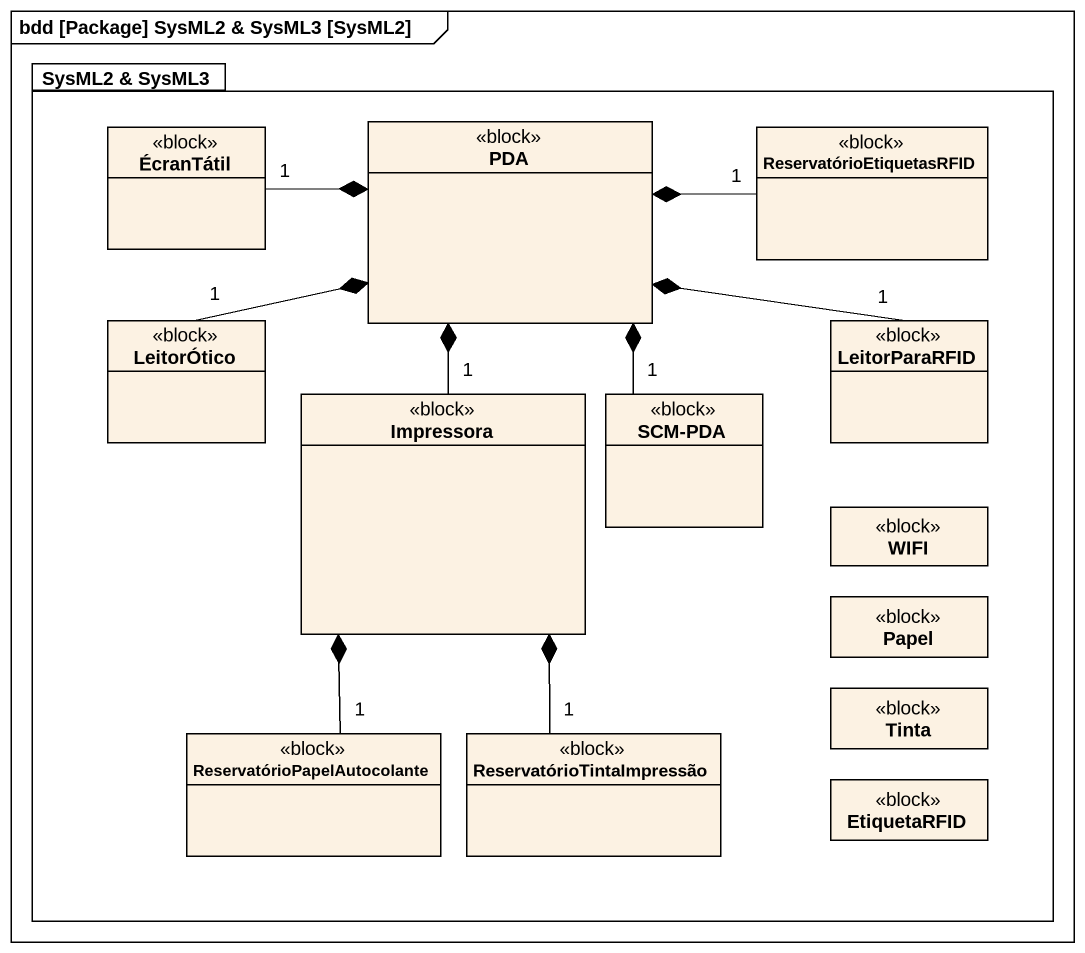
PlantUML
@startuml
mainframe bdd [Package] SysML2 & SysML3 [SysML2]
hide circle
hide empty members
package "SysML2 & SysML3" as SysML2_SysML3 {
  class ÉcranTátil <<block>>
  class PDA <<block>>
  class ReservatórioEtiquetasRFID <<block>>
  class LeitorÓtico <<block>>
  class LeitorParaRFID <<block>>
  class Impressora <<block>>
  class "SCM-PDA" as SCM_PDA <<block>>
  class WIFI <<block>>
  class Papel <<block>>
  class Tinta <<block>>
  class ReservatórioPapelAutocolante <<block>>
  class ReservatórioTintaImpressão <<block>>
  class EtiquetaRFID <<block>>
}
ÉcranTátil "1" -right-* PDA
ReservatórioEtiquetasRFID "1" -left-* PDA
LeitorÓtico "1" -right-* PDA
LeitorParaRFID "1" -left-* PDA
Impressora "1" -up-* PDA
SCM_PDA "1" -up-* PDA
ReservatórioPapelAutocolante "1" -up-* Impressora
ReservatórioTintaImpressão "1" -up-* Impressora
@enduml
